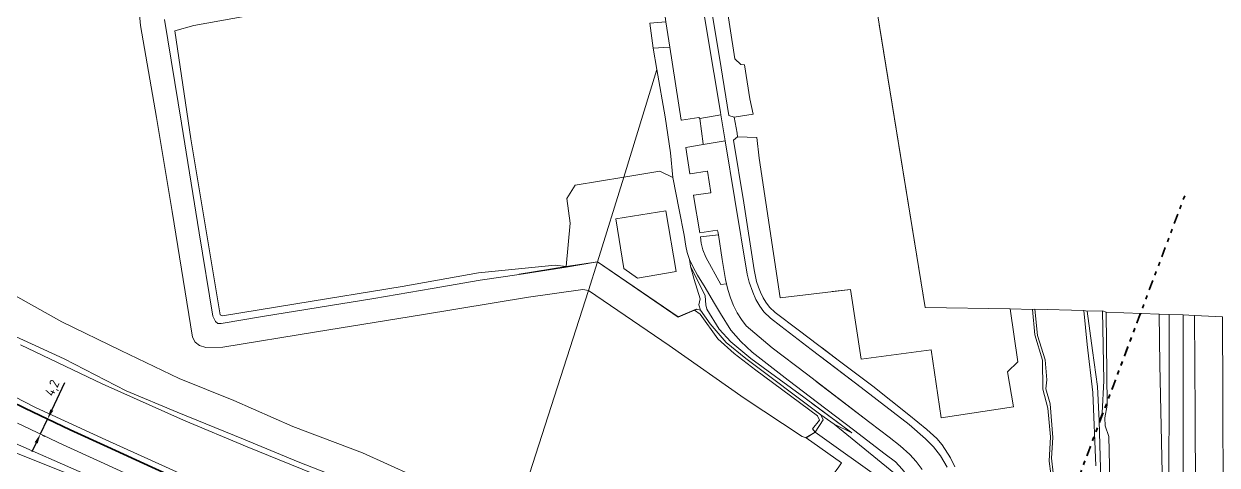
# Model space of a CAD drawing. Header units: metres. Extents: x 112942 to 118371, y 496117 to 499046.
# Drawn here: x 115172.7 to 115475.6, y 497696.4 to 497808.5 of the extents above; entities that cross this region are included whole.
import ezdxf

# ---------------------------------------------------------------- set-up
doc = ezdxf.new("R2010")
doc.units = ezdxf.units.M
doc.linetypes.add('AL-TEKENBLADGRENS', pattern=[11.5, 2.5, -1.5, 1, -1.5, 1, -1.5, 2.5])
for name, color, linetype, lineweight in [('B-WE-OG-TOPOKAART-G', 253, 'Continuous', 18), ('N-WE-KL-DATA_GLASVEZEL-G', 90, 'KL-GLASVEZEL-N', 35), ('N-WE-KL-DATA_GLASVEZEL-M', 7, 'Continuous', 18), ('X-XX-AL-TEKENBLADGRENS-G', 7, 'AL-TEKENBLADGRENS', 35)]:
    doc.layers.add(name, color=color, linetype=linetype, lineweight=lineweight)
doc.styles.add('ISO', font='isocp.shx')
doc.linetypes.add('KL-GLASVEZEL-N', pattern='A,4,-1,[101,NLCS.SHX,S=0.5,R=0,X=0,Y=0],-1,4,-1,["G",Standard,S=1,R=0,X=-0.25,Y=-0.5],-1.5', length=12.5)
doc.dimstyles.new('ISO', dxfattribs={"dimtxt": 2.5, "dimasz": 2.5, "dimexe": 1.25, "dimexo": 0.625, "dimtad": 1, "dimtxsty": 'ISO', "dimcen": 2.5, "dimadec": 0, "dimazin": 0, "dimtfac": 1, "dimtmove": 0, "dimatfit": 3, "dimfxl": 1, "dimarcsym": 0})

# ---------------------------------------------------------------- blocks, each defined once
blk = doc.blocks.new('*D67')
at = {"layer": 'Defpoints', "color": 0, "transparency": 16777216}
for p in [(115178.66, 497708.16, 6.93), (115178.66, 497708.16), (115176.86, 497704.37, 6.67)]:
    blk.add_point(p, dxfattribs=at)
at = {"layer": 'N-WE-KL-DATA_GLASVEZEL-M', "color": 0, "lineweight": -2, "transparency": 16777216}
for p, q in [((115179.74, 497710.42), (115183.08, 497717.44)), ((115176.86, 497704.37), (115178.66, 497708.16)), ((115179.23, 497707.89), (115179.79, 497707.62)), ((115175.78, 497702.11), (115174.71, 497699.85)), ((115177.42, 497704.1), (115177.99, 497703.83))]:
    blk.add_line(p, q, dxfattribs=at)
at = {"layer": 'N-WE-KL-DATA_GLASVEZEL-M', "color": 0, "transparency": 16777216}
for points in [[(115179.36, 497710.6), (115180.11, 497710.24), (115178.66, 497708.16)], [(115175.41, 497702.29), (115176.16, 497701.93), (115176.86, 497704.37)]]:
    blk.add_solid(points, dxfattribs=at)
at = {"layer": 'N-WE-KL-DATA_GLASVEZEL-M', "color": 0, "transparency": 16777216, "insert": (115180.08, 497715.94), "char_height": 2.5, "attachment_point": 5, "rotation": 64.5547, "style": 'ISO'}
blk.add_mtext('4,2', dxfattribs=at)

msp = doc.modelspace()

# ---------------------------------------------------------------- linework, layer by layer
at = {"layer": 'B-WE-OG-TOPOKAART-G', "elevation": -0.482}
for points in [[(115322.964, 497759.023), (115335.684, 497761.066), (115338.245, 497745.578), (115328.447, 497743.92), (115325.009, 497746.378), (115322.964, 497759.023)], [(115325.009, 497746.378), (115328.447, 497743.92), (115338.245, 497745.578), (115335.684, 497761.066), (115322.964, 497759.023), (115325.009, 497746.378)]]:
    msp.add_lwpolyline(points, close=True, dxfattribs=at)
at = {"layer": 'B-WE-OG-TOPOKAART-G', "elevation": -1.017}
msp.add_lwpolyline([(115434.031, 497694.518), (115433.572, 497698.217), (115433.939, 497703.484), (115433.188, 497711.996), (115432.136, 497715.823), (115432.377, 497718.105), (115431.99, 497723.198), (115429.987, 497729.344), (115429.311, 497736.013), (115441.746, 497735.688), (115442.633, 497727.051), (115444.019, 497714.885), (115444.786, 497696.253)], dxfattribs=at)
msp.add_lwpolyline([(115434.031, 497694.518), (115433.572, 497698.217), (115433.939, 497703.484), (115433.188, 497711.996), (115432.136, 497715.823), (115432.377, 497718.105), (115431.99, 497723.198), (115429.987, 497729.344), (115429.311, 497736.013), (115441.746, 497735.688), (115442.633, 497727.051), (115444.019, 497714.885), (115444.786, 497696.253)], dxfattribs=at)
at = {"layer": 'B-WE-OG-TOPOKAART-G'}
for points in [[(115386.249, 497830.398, -0.4), (115401.45, 497736.449, -0.447), (115423.098, 497736.106, -0.527)], [(115335.652, 497809.025, -0.298), (115335.452, 497810.311, -0.322), (115337.659, 497810.633, -0.335), (115339.579, 497810.913, -0.346), (115338.944, 497814.781, -0.351), (115342.746, 497827.058, -0.391), (115343.29, 497823.84, -0.394), (115346.155, 497806.215, -0.349), (115349.494, 497786.098, -0.265), (115349.606, 497785.419, -0.266), (115344.24, 497784.5, -0.322), (115344.034, 497784.689, -0.307), (115339.604, 497784.042, -0.34), (115339.534, 497784.06, -0.34), (115336.654, 497802.584, -0.298), (115336.157, 497805.781, -0.298), (115335.652, 497809.025, -0.298)], [(115407.118, 497695.903, -0.325), (115405.366, 497698.793, -0.325), (115403.641, 497701.091, -0.316), (115401.615, 497703.13, -0.316), (115397.389, 497706.764, -0.337), (115385.256, 497716.127, -0.298), (115372.506, 497725.853, -0.214), (115364.822, 497731.718, -0.244), (115362.214, 497733.769, -0.247), (115360.521, 497735.353, -0.238), (115359.482, 497736.783, -0.238), (115358.49, 497738.47, -0.238), (115357.721, 497740.403, -0.268), (115356.806, 497742.905, -0.268), (115356.295, 497744.967, -0.292), (115353.16, 497763.901, -0.31), (115350.706, 497778.758, -0.28), (115349.606, 497785.419, -0.266), (115349.494, 497786.098, -0.265), (115346.155, 497806.215, -0.349), (115343.29, 497823.84, -0.394)], [(115201.346, 497818.141, -0.831), (115202.247, 497808.127, -0.831), (115206.31, 497784.731, -0.831), (115210.325, 497760.843, -0.831), (115215.479, 497728.95, -0.831), (115216.142, 497727.665, -0.805), (115217.28, 497726.79, -0.805), (115218.833, 497726.334, -0.805), (115223.152, 497726.39, -0.805), (115246.953, 497730.299, -0.802), (115273.651, 497734.655, -0.802), (115300.75, 497739.059, -0.825), (115314.543, 497741.012, -0.831), (115316.041, 497740.833, -0.931), (115297.944, 497684.543, -0.662), (115281.798, 497690.033, -0.693), (115271.292, 497693.825, -0.668), (115258.662, 497699.544, -0.693), (115240.982, 497706.268, -0.693), (115225.946, 497712.841, -0.659), (115212.095, 497718.453, -0.65), (115197.294, 497725.569, -0.642), (115182.284, 497732.865, -0.656), (115167.619, 497741.016, -0.682)], [(115298.441, 497744.828, -1.008), (115310.362, 497746.753, -1.008), (115318.281, 497748.031, -0.988), (115316.041, 497740.833, -0.931), (115314.543, 497741.012, -0.831), (115300.75, 497739.059, -0.825), (115273.651, 497734.655, -0.802), (115246.953, 497730.299, -0.802), (115223.152, 497726.39, -0.805), (115218.833, 497726.334, -0.805), (115217.28, 497726.79, -0.805), (115216.142, 497727.665, -0.805), (115215.479, 497728.95, -0.831), (115210.325, 497760.843, -0.831), (115206.31, 497784.731, -0.831), (115202.247, 497808.127, -0.831), (115201.346, 497818.141, -0.831)], [(115350.765, 497815.047, -0.153), (115353.162, 497799.59, -0.097), (115354.672, 497798.191, -0.123), (115355.658, 497798.077, -0.217), (115356.981, 497789.448, -0.363), (115357.862, 497785.539, -0.237), (115353.015, 497784.789, -0.203), (115351.671, 497785.246, -0.153), (115349.253, 497799.922, -0.153), (115346.493, 497816.721, -0.14)], [(115346.493, 497816.721, -0.14), (115349.253, 497799.922, -0.153), (115351.671, 497785.246, -0.153), (115353.015, 497784.789, -0.203), (115353.759, 497780.737, -0.253), (115353.812, 497779.851, -0.253), (115352.859, 497779.002, -0.253), (115355.463, 497763.089, -0.322), (115358.046, 497746.014, -0.325), (115358.698, 497743.08, -0.274), (115359.19, 497741.648, -0.289), (115359.663, 497740.378, -0.286), (115360.33, 497738.931, -0.244), (115361.077, 497737.816, -0.226), (115361.993, 497736.572, -0.22), (115363.383, 497735.199, -0.22), (115369.249, 497730.811, -0.22), (115379.437, 497723.108, -0.253), (115388.203, 497716.493, -0.307), (115397.369, 497709.185, -0.277), (115401.93, 497705.495, -0.271), (115404.449, 497703.172, -0.271), (115405.777, 497701.576, -0.244), (115407.916, 497698.289, -0.244), (115409.057, 497696.033, -0.259)], [(115423.098, 497736.106, -0.527), (115424.987, 497722.662, -0.667), (115422.423, 497720.118, -0.667), (115423.879, 497711.229, -0.63), (115405.595, 497708.441, -0.72), (115402.997, 497725.726, -0.403), (115385.25, 497723.376, -0.457), (115382.516, 497741.08, -0.43), (115364.668, 497738.93, -0.447), (115359.356, 497774.381, -0.267), (115358.727, 497779.679, -0.373), (115353.812, 497779.851, -0.253), (115353.759, 497780.737, -0.253), (115353.015, 497784.789, -0.203), (115357.862, 497785.539, -0.237), (115356.981, 497789.448, -0.363), (115355.658, 497798.077, -0.217), (115354.672, 497798.191, -0.123), (115353.162, 497799.59, -0.097), (115350.765, 497815.047, -0.153)], [(115310.346, 497746.852, -0.851), (115307.509, 497747.246, -0.562), (115288.052, 497745.278, -0.453), (115268.674, 497741.845, -0.378), (115241.712, 497737.431, -0.378), (115223.047, 497734.369, -0.378), (115222.521, 497734.642, -0.378), (115219.334, 497753.399, -0.335), (115215.083, 497779.314, -0.309), (115211.013, 497806.755, -0.367), (115215.817, 497808.087, -0.556), (115247.896, 497813.881, -0.61)], [(115247.896, 497813.881, -0.61), (115215.817, 497808.087, -0.556), (115211.013, 497806.755, -0.367), (115215.083, 497779.314, -0.309), (115219.334, 497753.399, -0.335), (115222.521, 497734.642, -0.378), (115223.047, 497734.369, -0.378), (115241.712, 497737.431, -0.378), (115268.674, 497741.845, -0.378), (115288.052, 497745.278, -0.453), (115307.509, 497747.246, -0.562), (115310.346, 497746.852, -0.851), (115298.425, 497744.927, -0.851), (115298.441, 497744.828, -1.008)], [(115298.441, 497744.828, -1.008), (115288.506, 497743.379, -1.008), (115276.286, 497741.337, -1.008), (115261.48, 497738.775, -1.008), (115233.262, 497734.23, -1.008), (115222.757, 497732.431, -1.008), (115221.916, 497732.452, -1.008), (115221.313, 497732.915, -1.008), (115220.613, 497734.238, -1.008), (115217.146, 497755.431, -1.008), (115212.684, 497783.281, -1.008), (115208.401, 497809.596, -1.008)], [(115208.401, 497809.596, -1.008), (115212.684, 497783.281, -1.008), (115217.146, 497755.431, -1.008), (115220.613, 497734.238, -1.008), (115221.313, 497732.915, -1.008), (115221.916, 497732.452, -1.008), (115222.757, 497732.431, -1.008), (115233.262, 497734.23, -1.008), (115261.48, 497738.775, -1.008), (115276.286, 497741.337, -1.008), (115288.506, 497743.379, -1.008), (115298.441, 497744.828, -1.008)], [(115331.614, 497808.645, -0.319), (115332.459, 497802.339, -0.298), (115333.397, 497796.871, -0.309), (115324.946, 497769.587, -0.469), (115312.652, 497767.559, -0.48), (115310.501, 497764.185, -0.589), (115311.374, 497757.867, -0.773), (115310.346, 497746.852, -0.851)], [(115331.614, 497808.645, -0.319), (115335.652, 497809.025, -0.298), (115336.157, 497805.781, -0.298), (115336.654, 497802.584, -0.298), (115335.139, 497802.496, -0.298), (115332.459, 497802.339, -0.298), (115331.614, 497808.645, -0.319)], [(115389.815, 497808.358, -0.411), (115401.45, 497736.449, -0.447), (115423.098, 497736.106, -0.527)], [(115332.459, 497802.339, -0.298), (115335.139, 497802.496, -0.298), (115336.654, 497802.584, -0.298), (115339.534, 497784.06, -0.34), (115339.604, 497784.042, -0.34), (115344.034, 497784.689, -0.307), (115344.24, 497784.5, -0.322), (115345.166, 497778.035, -0.31), (115345.128, 497777.883, -0.304), (115340.762, 497777.101, -0.304), (115341.717, 497770.453, -0.268), (115341.811, 497770.434, -0.268), (115346.143, 497771.134, -0.358), (115346.268, 497771.061, -0.358), (115347.096, 497765.662, -0.307), (115347.021, 497765.575, -0.304), (115342.732, 497764.978, -0.31), (115342.711, 497764.881, -0.31), (115344.28, 497755.47, -0.28), (115348.651, 497756.088, -0.331), (115348.868, 497755.791, -0.334), (115349.005, 497754.915, -0.36), (115344.439, 497754.443, -0.324), (115344.634, 497752.834, -0.324), (115345.073, 497751.088, -0.324), (115345.771, 497749.265, -0.333), (115349.641, 497742.335, -0.3), (115351.055, 497742.522, -0.291), (115351.424, 497741.05, -0.295), (115352.047, 497738.946, -0.247), (115352.855, 497737.007, -0.256), (115353.772, 497735.162, -0.253), (115354.859, 497733.464, -0.259), (115356.081, 497731.834, -0.241), (115362.62, 497726.27, -0.241), (115371.334, 497719.615, -0.286), (115387.409, 497707.311, -0.358), (115392.355, 497703.584, -0.4), (115395.169, 497701.363, -0.4), (115397.589, 497699.151, -0.4), (115399.24, 497697.403, -0.388), (115400.769, 497695.374, -0.337)], [(115395.679, 497695.427, -0.253), (115393.929, 497697.252, -0.253), (115391.341, 497699.274, -0.253), (115383.29, 497705.443, -0.253), (115374.194, 497712.366, -0.253), (115366.697, 497718.001, -0.235), (115357.598, 497725.15, -0.13), (115354.652, 497727.82, -0.103), (115352.113, 497730.697, -0.121), (115349.489, 497734.991, -0.169), (115347.782, 497737.948, -0.196), (115345.609, 497741.533, -0.262), (115343.675, 497744.728, -0.265), (115342.583, 497746.755, -0.265), (115341.684, 497748.625, -0.262), (115341.097, 497750.459, -0.25), (115340.721, 497752.092, -0.25), (115340.271, 497754.855, -0.262), (115339.027, 497761.315, -0.361), (115337.418, 497769.48, -0.477), (115336.875, 497775.721, -0.334), (115335.449, 497784.907, -0.334), (115333.397, 497796.871, -0.309), (115332.459, 497802.339, -0.298)], [(115324.946, 497769.587, -0.469), (115333.397, 497796.871, -0.309), (115335.449, 497784.907, -0.334), (115336.875, 497775.721, -0.334), (115337.418, 497769.48, -0.477), (115334.146, 497771.104, -0.46), (115324.946, 497769.587, -0.469)], [(115349.606, 497785.419, -0.266), (115350.706, 497778.758, -0.28), (115345.128, 497777.883, -0.304), (115345.166, 497778.035, -0.31), (115344.24, 497784.5, -0.322), (115349.606, 497785.419, -0.266)], [(115400.769, 497695.374, -0.337), (115399.24, 497697.403, -0.388), (115397.589, 497699.151, -0.4), (115395.169, 497701.363, -0.4), (115392.355, 497703.584, -0.4), (115387.409, 497707.311, -0.358), (115371.334, 497719.615, -0.286), (115362.62, 497726.27, -0.241), (115356.081, 497731.834, -0.241), (115354.859, 497733.464, -0.259), (115353.772, 497735.162, -0.253), (115352.855, 497737.007, -0.256), (115352.047, 497738.946, -0.247), (115351.424, 497741.05, -0.295), (115351.055, 497742.522, -0.291), (115350.785, 497743.597, -0.304), (115349.98, 497748.674, -0.322), (115349.005, 497754.915, -0.36), (115348.868, 497755.791, -0.334), (115348.651, 497756.088, -0.331), (115344.28, 497755.47, -0.28), (115342.711, 497764.881, -0.31), (115342.732, 497764.978, -0.31), (115347.021, 497765.575, -0.304), (115347.096, 497765.662, -0.307), (115346.268, 497771.061, -0.358), (115346.143, 497771.134, -0.358), (115341.811, 497770.434, -0.268), (115341.717, 497770.453, -0.268), (115340.762, 497777.101, -0.304), (115345.128, 497777.883, -0.304)], [(115345.128, 497777.883, -0.304), (115350.706, 497778.758, -0.28), (115353.16, 497763.901, -0.31), (115356.295, 497744.967, -0.292), (115356.806, 497742.905, -0.268), (115357.721, 497740.403, -0.268), (115358.49, 497738.47, -0.238), (115359.482, 497736.783, -0.238), (115360.521, 497735.353, -0.238), (115362.214, 497733.769, -0.247), (115364.822, 497731.718, -0.244), (115372.506, 497725.853, -0.214), (115385.256, 497716.127, -0.298), (115397.389, 497706.764, -0.337), (115401.615, 497703.13, -0.316), (115403.641, 497701.091, -0.316), (115405.366, 497698.793, -0.325), (115407.118, 497695.903, -0.325)], [(115409.057, 497696.033, -0.259), (115407.916, 497698.289, -0.244), (115405.777, 497701.576, -0.244), (115404.449, 497703.172, -0.271), (115401.93, 497705.495, -0.271), (115397.369, 497709.185, -0.277), (115388.203, 497716.493, -0.307), (115379.437, 497723.108, -0.253), (115369.249, 497730.811, -0.22), (115363.383, 497735.199, -0.22), (115361.993, 497736.572, -0.22), (115361.077, 497737.816, -0.226), (115360.33, 497738.931, -0.244), (115359.663, 497740.378, -0.286), (115359.19, 497741.648, -0.289), (115358.698, 497743.08, -0.274), (115358.046, 497746.014, -0.325), (115355.463, 497763.089, -0.322), (115352.859, 497779.002, -0.253), (115353.812, 497779.851, -0.253), (115358.727, 497779.679, -0.373), (115359.356, 497774.381, -0.267), (115364.668, 497738.93, -0.447), (115382.516, 497741.08, -0.43), (115385.25, 497723.376, -0.457), (115402.997, 497725.726, -0.403), (115405.595, 497708.441, -0.72), (115423.879, 497711.229, -0.63), (115422.423, 497720.118, -0.667), (115424.987, 497722.662, -0.667), (115423.098, 497736.106, -0.527)], [(115310.346, 497746.852, -0.851), (115311.374, 497757.867, -0.773), (115310.501, 497764.185, -0.589), (115312.652, 497767.559, -0.48), (115324.946, 497769.587, -0.469), (115318.326, 497748.112, -0.774), (115310.346, 497746.852, -0.851)], [(115339.027, 497761.315, -0.361), (115340.271, 497754.855, -0.262), (115340.721, 497752.092, -0.25), (115341.097, 497750.459, -0.25), (115341.684, 497748.625, -0.262), (115341.9, 497746.954, -0.33), (115342.858, 497743.558, -0.565), (115344.338, 497738.71, -0.774), (115344.015, 497737.123, -0.742), (115344.476, 497735.797, -0.739), (115343.356, 497736.065, -0.745), (115338.794, 497734.125, -0.711), (115318.326, 497748.112, -0.774), (115324.946, 497769.587, -0.469), (115334.146, 497771.104, -0.46), (115337.418, 497769.48, -0.477), (115339.027, 497761.315, -0.361)], [(115351.055, 497742.522, -0.291), (115349.641, 497742.335, -0.3), (115345.771, 497749.265, -0.333), (115345.073, 497751.088, -0.324), (115344.634, 497752.834, -0.324), (115344.439, 497754.443, -0.324), (115349.005, 497754.915, -0.36), (115349.98, 497748.674, -0.322), (115350.785, 497743.597, -0.304), (115351.055, 497742.522, -0.291)], [(115298.441, 497744.828, -1.008), (115298.425, 497744.927, -0.851), (115310.346, 497746.852, -0.851), (115318.326, 497748.112, -0.774), (115318.281, 497748.031, -0.988), (115310.362, 497746.753, -1.008), (115298.441, 497744.828, -1.008)], [(115318.281, 497748.031, -0.988), (115338.783, 497734.012, -0.988), (115342.945, 497735.782, -0.988), (115344.359, 497734.814, -0.988), (115348.864, 497728.49, -0.988), (115352.959, 497724.789, -0.988), (115358.531, 497720.57, -0.988), (115374.192, 497708.934, -0.988), (115374.647, 497707.843, -0.988), (115372.875, 497705.626, -0.988), (115373.578, 497704.861, -0.713), (115371.288, 497703.418, -0.803), (115370.247, 497703.683, -0.9), (115355.536, 497713.437, -0.931), (115336.534, 497726.852, -0.934), (115316.041, 497740.833, -0.931), (115318.281, 497748.031, -0.988)], [(115318.326, 497748.112, -0.774), (115338.794, 497734.125, -0.711), (115343.356, 497736.065, -0.745), (115343.395, 497735.973, -0.851), (115342.945, 497735.782, -0.988), (115338.783, 497734.012, -0.988), (115318.281, 497748.031, -0.988), (115318.326, 497748.112, -0.774)], [(115394.914, 497693.375, -0.198), (115378.424, 497706.811, -0.63), (115382.898, 497704.645, -0.333), (115370.647, 497713.694, -0.235), (115357.2, 497723.55, -0.164), (115352.123, 497727.78, -0.141), (115349.18, 497730.98, -0.201), (115346.021, 497736.044, -0.149), (115345.843, 497737.137, -0.215), (115345.654, 497739.413, -0.212), (115341.9, 497746.954, -0.33), (115341.684, 497748.625, -0.262), (115342.583, 497746.755, -0.265), (115343.675, 497744.728, -0.265), (115345.609, 497741.533, -0.262)], [(115378.424, 497706.811, -0.63), (115375.041, 497709.214, -0.682), (115355.941, 497723.512, -0.682), (115350.947, 497727.624, -0.682), (115346.873, 497732.357, -0.682), (115344.476, 497735.797, -0.739), (115344.015, 497737.123, -0.742), (115344.338, 497738.71, -0.774), (115342.858, 497743.558, -0.565), (115341.9, 497746.954, -0.33), (115345.654, 497739.413, -0.212), (115345.843, 497737.137, -0.215), (115346.021, 497736.044, -0.149), (115349.18, 497730.98, -0.201), (115352.123, 497727.78, -0.141), (115357.2, 497723.55, -0.164), (115370.647, 497713.694, -0.235), (115382.898, 497704.645, -0.333), (115378.424, 497706.811, -0.63)], [(115345.609, 497741.533, -0.262), (115347.782, 497737.948, -0.196), (115349.489, 497734.991, -0.169), (115352.113, 497730.697, -0.121), (115354.652, 497727.82, -0.103), (115357.598, 497725.15, -0.13), (115366.697, 497718.001, -0.235), (115374.194, 497712.366, -0.253), (115383.29, 497705.443, -0.253), (115391.341, 497699.274, -0.253), (115393.929, 497697.252, -0.253), (115395.679, 497695.427, -0.253)], [(115167.619, 497741.016, -0.682), (115182.284, 497732.865, -0.656), (115197.294, 497725.569, -0.642), (115212.095, 497718.453, -0.65), (115225.946, 497712.841, -0.659), (115240.982, 497706.268, -0.693), (115258.662, 497699.544, -0.693), (115271.292, 497693.825, -0.668), (115281.798, 497690.033, -0.693), (115297.944, 497684.543, -0.662), (115295.858, 497675.208, -0.739), (115280.84, 497681.725, -0.739), (115264.443, 497688.614, -0.739), (115256.626, 497691.662, -0.739), (115242.316, 497697.327, -0.739), (115228.446, 497703.011, -0.739), (115211.588, 497709.874, -0.739), (115198.618, 497715.337, -0.739), (115182.924, 497723.459, -0.739), (115169.471, 497729.597, -0.739)], [(115316.041, 497740.833, -0.931), (115336.534, 497726.852, -0.934), (115355.536, 497713.437, -0.931), (115370.247, 497703.683, -0.9), (115371.288, 497703.418, -0.803), (115380.269, 497697.035, -0.633), (115379.56, 497696.036, -0.55), (115377.957, 497693.81, -0.885), (115376.79, 497690.151, -0.877), (115375.551, 497683.377, -0.842), (115375.612, 497671.747, -0.822), (115376.555, 497657.255, -0.762), (115376.231, 497655.897, -0.616), (115354.792, 497663.714, -0.616), (115316.749, 497677.101, -0.616), (115306.161, 497681.065, -0.662), (115297.944, 497684.543, -0.662), (115316.041, 497740.833, -0.931)], [(115423.098, 497736.106, -0.527), (115424.987, 497722.662, -0.667), (115422.423, 497720.118, -0.667), (115423.879, 497711.229, -0.63), (115405.595, 497708.441, -0.72), (115402.997, 497725.726, -0.403), (115385.25, 497723.376, -0.457), (115382.516, 497741.08, -0.43), (115377.853, 497740.518, -0.434)], [(115377.853, 497740.518, -0.434), (115382.516, 497741.08, -0.43), (115385.25, 497723.376, -0.457), (115402.997, 497725.726, -0.403), (115405.595, 497708.441, -0.72), (115423.879, 497711.229, -0.63), (115422.423, 497720.118, -0.667), (115424.987, 497722.662, -0.667), (115423.098, 497736.106, -0.527)], [(115373.578, 497704.861, -0.713), (115372.875, 497705.626, -0.988), (115374.647, 497707.843, -0.988), (115374.192, 497708.934, -0.988), (115358.531, 497720.57, -0.988), (115352.959, 497724.789, -0.988), (115348.864, 497728.49, -0.988), (115344.359, 497734.814, -0.988), (115342.945, 497735.782, -0.988), (115343.395, 497735.973, -0.851), (115343.356, 497736.065, -0.745), (115344.476, 497735.797, -0.739), (115346.873, 497732.357, -0.682), (115350.947, 497727.624, -0.682), (115355.941, 497723.512, -0.682), (115375.041, 497709.214, -0.682), (115375.595, 497707.958, -0.682), (115373.578, 497704.861, -0.713)], [(115423.098, 497736.106, -0.527), (115428.765, 497736.008, -0.894), (115429.316, 497729.498, -0.742), (115431.299, 497723.101, -0.754), (115431.388, 497715.745, -0.63), (115432.669, 497710.945, -0.625), (115433.305, 497703.615, -0.688), (115432.932, 497697.472, -0.765), (115433.385, 497694.215, -0.768)], [(115423.098, 497736.106, -0.527), (115428.765, 497736.008, -0.894), (115429.316, 497729.498, -0.742), (115431.299, 497723.101, -0.754), (115431.388, 497715.745, -0.63), (115432.669, 497710.945, -0.625), (115433.305, 497703.615, -0.688), (115432.932, 497697.472, -0.765), (115433.385, 497694.215, -0.768)], [(115428.765, 497736.008, -0.894), (115429.311, 497736.013, -1.017), (115429.987, 497729.344, -1.017), (115431.99, 497723.198, -1.017), (115432.377, 497718.105, -1.017), (115432.136, 497715.823, -1.017), (115433.188, 497711.996, -1.017), (115433.939, 497703.484, -1.017), (115433.572, 497698.217, -1.017), (115434.031, 497694.518, -1.017)], [(115428.765, 497736.008, -0.894), (115429.311, 497736.013, -1.017), (115429.987, 497729.344, -1.017), (115431.99, 497723.198, -1.017), (115432.377, 497718.105, -1.017), (115432.136, 497715.823, -1.017), (115433.188, 497711.996, -1.017), (115433.939, 497703.484, -1.017), (115433.572, 497698.217, -1.017), (115434.031, 497694.518, -1.017)], [(115433.385, 497694.215, -0.768), (115432.932, 497697.472, -0.765), (115433.305, 497703.615, -0.688), (115432.669, 497710.945, -0.625), (115431.388, 497715.745, -0.63), (115431.299, 497723.101, -0.754), (115429.316, 497729.498, -0.742), (115428.765, 497736.008, -0.894)], [(115433.385, 497694.215, -0.768), (115432.932, 497697.472, -0.765), (115433.305, 497703.615, -0.688), (115432.669, 497710.945, -0.625), (115431.388, 497715.745, -0.63), (115431.299, 497723.101, -0.754), (115429.316, 497729.498, -0.742), (115428.765, 497736.008, -0.894)], [(115444.786, 497696.253, -1.017), (115444.019, 497714.885, -1.017), (115442.633, 497727.051, -1.017), (115441.746, 497735.688, -1.017), (115442.635, 497735.578, -0.791), (115443.943, 497725.535, -0.811), (115445.262, 497716.38, -0.845), (115445.654, 497707.681, -0.845), (115446.17, 497689.58, -0.748)], [(115444.786, 497696.253, -1.017), (115444.019, 497714.885, -1.017), (115442.633, 497727.051, -1.017), (115441.746, 497735.688, -1.017), (115442.635, 497735.578, -0.791), (115443.943, 497725.535, -0.811), (115445.262, 497716.38, -0.845), (115445.654, 497707.681, -0.845), (115446.17, 497689.58, -0.748)], [(115442.635, 497735.578, -0.791), (115446.542, 497735.668, -0.854), (115446.88, 497717.877, -0.854), (115446.434, 497709.691, -0.854), (115445.654, 497707.681, -0.845), (115445.262, 497716.38, -0.845), (115443.943, 497725.535, -0.811), (115442.635, 497735.578, -0.791)], [(115442.635, 497735.578, -0.791), (115446.542, 497735.668, -0.854), (115446.88, 497717.877, -0.854), (115446.434, 497709.691, -0.854), (115445.654, 497707.681, -0.845), (115445.262, 497716.38, -0.845), (115443.943, 497725.535, -0.811), (115442.635, 497735.578, -0.791)], [(115446.17, 497689.58, -0.748), (115445.654, 497707.681, -0.845), (115446.434, 497709.691, -0.854), (115446.88, 497717.877, -0.854), (115446.542, 497735.668, -0.854), (115447.414, 497735.289, 0.005), (115447.739, 497711.712, -0.049), (115447.128, 497708.471, -0.032), (115447.225, 497706.462, -0.032), (115448.14, 497703.702, -0.041), (115448.49, 497688.963, -0.104)], [(115446.17, 497689.58, -0.748), (115445.654, 497707.681, -0.845), (115446.434, 497709.691, -0.854), (115446.88, 497717.877, -0.854), (115446.542, 497735.668, -0.854), (115447.414, 497735.289, 0.005), (115447.739, 497711.712, -0.049), (115447.128, 497708.471, -0.032), (115447.225, 497706.462, -0.032), (115448.14, 497703.702, -0.041), (115448.49, 497688.963, -0.104)], [(115448.49, 497688.963, -0.104), (115448.14, 497703.702, -0.041), (115447.225, 497706.462, -0.032), (115447.128, 497708.471, -0.032), (115447.739, 497711.712, -0.049), (115447.414, 497735.289, 0.005), (115460.861, 497734.783, -0.097), (115461.049, 497721.993, -0.213), (115462.287, 497666.945, -0.243)], [(115448.49, 497688.963, -0.104), (115448.14, 497703.702, -0.041), (115447.225, 497706.462, -0.032), (115447.128, 497708.471, -0.032), (115447.739, 497711.712, -0.049), (115447.414, 497735.289, 0.005), (115460.861, 497734.783, -0.097), (115461.049, 497721.993, -0.213), (115462.287, 497666.945, -0.243)], [(115463.453, 497734.67, -0.112), (115463.47, 497715.668, -0.144), (115463.365, 497692.127, -0.141), (115463.52, 497667.263, -0.147), (115463.884, 497637.454, -0.112), (115464.366, 497610.492, -0.109), (115464.887, 497592.054, 0.08), (115465.157, 497588.662, 0.208), (115464.076, 497588.658, 0.061), (115463.685, 497602.929, -0.147), (115462.287, 497666.945, -0.243), (115461.049, 497721.993, -0.213), (115460.861, 497734.783, -0.097), (115463.453, 497734.67, -0.112)], [(115463.453, 497734.67, -0.112), (115463.47, 497715.668, -0.144), (115463.365, 497692.127, -0.141), (115463.52, 497667.263, -0.147), (115463.884, 497637.454, -0.112), (115464.366, 497610.492, -0.109), (115464.887, 497592.054, 0.08), (115465.157, 497588.662, 0.208), (115464.076, 497588.658, 0.061), (115463.685, 497602.929, -0.147), (115462.287, 497666.945, -0.243), (115461.049, 497721.993, -0.213), (115460.861, 497734.783, -0.097), (115463.453, 497734.67, -0.112)], [(115463.365, 497692.127, -0.141), (115463.47, 497715.668, -0.144), (115463.453, 497734.67, -0.112), (115466.963, 497734.648, -0.063), (115466.977, 497706.484, -0.055), (115467.108, 497677.117, -0.078)], [(115465.963, 497546.314, -0.12), (115465.663, 497563.203, -0.106), (115465.628, 497569.454, 0.205), (115465.45, 497576.578, 0.182), (115465.32, 497581.529, 0.188), (115465.157, 497588.662, 0.208), (115464.887, 497592.054, 0.08), (115464.366, 497610.492, -0.109), (115463.884, 497637.454, -0.112), (115463.52, 497667.263, -0.147), (115463.365, 497692.127, -0.141), (115463.47, 497715.668, -0.144), (115463.453, 497734.67, -0.112), (115466.963, 497734.648, -0.063), (115466.977, 497706.484, -0.055), (115467.108, 497677.117, -0.078), (115467.25, 497649.74, -0.061), (115467.628, 497625.883, -0.124), (115468.419, 497597.276, 0.108), (115469.215, 497562.177, 0.04), (115469.361, 497553.601, 0.03)], [(115467.108, 497677.117, -0.078), (115466.977, 497706.484, -0.055), (115466.963, 497734.648, -0.063), (115469.887, 497734.478, 0.28), (115470.005, 497709.425, 0.32), (115470.174, 497669.904, 0.243)], [(115469.361, 497553.601, 0.03), (115469.215, 497562.177, 0.04), (115468.419, 497597.276, 0.108), (115467.628, 497625.883, -0.124), (115467.25, 497649.74, -0.061), (115467.108, 497677.117, -0.078), (115466.977, 497706.484, -0.055), (115466.963, 497734.648, -0.063), (115469.887, 497734.478, 0.28), (115470.005, 497709.425, 0.32), (115470.174, 497669.904, 0.243), (115470.81, 497626.73, 0.266), (115471.358, 497602.911, 0.226), (115472.009, 497586.811, 0.196)], [(115472.388, 497561.261, 0.155), (115472.47, 497568.502, 0.171), (115472.009, 497586.811, 0.196), (115471.358, 497602.911, 0.226), (115470.81, 497626.73, 0.266), (115470.174, 497669.904, 0.243), (115470.005, 497709.425, 0.32), (115469.887, 497734.478, 0.28), (115476.952, 497734.075, 0.535)], [(115472.388, 497561.261, 0.155), (115472.47, 497568.502, 0.171), (115472.009, 497586.811, 0.196), (115471.358, 497602.911, 0.226), (115470.81, 497626.73, 0.266), (115470.174, 497669.904, 0.243), (115470.005, 497709.425, 0.32), (115469.887, 497734.478, 0.28), (115476.952, 497734.075, 0.535), (115477.048, 497714.528, 0.472), (115477.192, 497686.764, 0.458), (115477.408, 497677.577, 0.412), (115477.979, 497671.389, 0.446), (115479.136, 497661.056, 0.486), (115480.285, 497650.953, 0.478), (115480.476, 497646.021, 0.492), (115480.694, 497634.562, 0.412), (115481.024, 497619.141, 0.435), (115481.276, 497617.355, 0.435), (115484.485, 497601.019, 0.423), (115484.857, 497586.832, 0.411)], [(115169.471, 497729.597, -0.739), (115182.924, 497723.459, -0.739), (115198.618, 497715.337, -0.739), (115211.588, 497709.874, -0.739), (115228.446, 497703.011, -0.739), (115242.316, 497697.327, -0.739), (115256.626, 497691.662, -0.739), (115264.443, 497688.614, -0.739), (115280.84, 497681.725, -0.739), (115295.858, 497675.208, -0.739), (115294.288, 497674.496, -0.072), (115270.197, 497684.403, -0.08), (115248.748, 497693.243, -0.08), (115229.374, 497701.138, -0.095), (115213.198, 497707.906, -0.106), (115192.538, 497717.089, -0.135), (115171.8, 497727.026, -0.146)], [(115171.8, 497727.026, -0.146), (115192.538, 497717.089, -0.135), (115213.198, 497707.906, -0.106), (115229.374, 497701.138, -0.095), (115248.748, 497693.243, -0.08), (115270.197, 497684.403, -0.08), (115294.288, 497674.496, -0.072), (115291.738, 497662.366, 6.387), (115290.449, 497662.85, 6.382), (115268.748, 497671.713, 6.37), (115243.978, 497681.027, 6.382), (115217.603, 497691.942, 6.178), (115193.465, 497702.893, 5.98), (115175.599, 497711.119, 5.917), (115161.906, 497718.139, 5.893)], [(115374.94, 497723.996, -0.23), (115385.256, 497716.127, -0.298), (115397.389, 497706.764, -0.337), (115401.615, 497703.13, -0.316), (115403.641, 497701.091, -0.316), (115405.366, 497698.793, -0.325), (115407.118, 497695.903, -0.325)], [(115407.118, 497695.903, -0.325), (115405.366, 497698.793, -0.325), (115403.641, 497701.091, -0.316), (115401.615, 497703.13, -0.316), (115397.389, 497706.764, -0.337), (115385.256, 497716.127, -0.298), (115374.94, 497723.996, -0.23)], [(115409.057, 497696.033, -0.259), (115407.916, 497698.289, -0.244), (115405.777, 497701.576, -0.244), (115404.449, 497703.172, -0.271), (115401.93, 497705.495, -0.271), (115397.369, 497709.185, -0.277), (115388.203, 497716.493, -0.307), (115379.437, 497723.108, -0.253), (115375.331, 497726.213, -0.24)], [(115375.331, 497726.213, -0.24), (115379.437, 497723.108, -0.253), (115388.203, 497716.493, -0.307), (115397.369, 497709.185, -0.277), (115401.93, 497705.495, -0.271), (115404.449, 497703.172, -0.271), (115405.777, 497701.576, -0.244), (115407.916, 497698.289, -0.244), (115409.057, 497696.033, -0.259)], [(115161.906, 497718.139, 5.893), (115175.599, 497711.119, 5.917), (115193.465, 497702.893, 5.98), (115217.603, 497691.942, 6.178), (115243.978, 497681.027, 6.382), (115268.748, 497671.713, 6.37), (115290.449, 497662.85, 6.382), (115291.738, 497662.366, 6.387)], [(115400.769, 497695.374, -0.337), (115399.24, 497697.403, -0.388), (115397.589, 497699.151, -0.4), (115395.169, 497701.363, -0.4), (115392.355, 497703.584, -0.4), (115387.409, 497707.311, -0.358), (115373.83, 497717.704, -0.297)], [(115373.83, 497717.704, -0.297), (115387.409, 497707.311, -0.358), (115392.355, 497703.584, -0.4), (115395.169, 497701.363, -0.4), (115397.589, 497699.151, -0.4), (115399.24, 497697.403, -0.388), (115400.769, 497695.374, -0.337)], [(115142.582, 497710.715, 6.866), (115144.077, 497714.471, 6.708), (115148.738, 497711.984, 6.711), (115153.36, 497709.717, 6.76), (115168.415, 497702.912, 6.797), (115188.772, 497693.939, 6.846), (115214.608, 497682.504, 6.863), (115214.564, 497682.361, 6.863), (115184.336, 497694.103, 6.903), (115158.278, 497704.502, 6.891), (115142.582, 497710.715, 6.866)], [(115373.042, 497713.232, -0.25), (115374.194, 497712.366, -0.253), (115383.29, 497705.443, -0.253), (115391.341, 497699.274, -0.253), (115393.929, 497697.252, -0.253), (115395.679, 497695.427, -0.253), (115397.76, 497692.813, -0.217), (115398.456, 497691.48, -0.217), (115399.014, 497689.959, -0.178), (115399.446, 497688.112, -0.133), (115399.683, 497686.286, -0.133), (115400.146, 497674.896, -0.113), (115397.198, 497676.077, -0.035), (115396.681, 497688.951, -0.241), (115394.914, 497693.375, -0.198), (115378.424, 497706.811, -0.63), (115382.898, 497704.645, -0.333), (115372.838, 497712.076, -0.253)], [(115372.838, 497712.076, -0.253), (115382.898, 497704.645, -0.333), (115378.424, 497706.811, -0.63)], [(115395.679, 497695.427, -0.253), (115393.929, 497697.252, -0.253), (115391.341, 497699.274, -0.253), (115383.29, 497705.443, -0.253), (115374.194, 497712.366, -0.253), (115373.042, 497713.232, -0.25)], [(115372.505, 497710.188, -0.988), (115374.192, 497708.934, -0.988), (115374.647, 497707.843, -0.988), (115372.875, 497705.626, -0.988), (115373.578, 497704.861, -0.713), (115371.314, 497703.434, -0.802)], [(115373.578, 497704.861, -0.713), (115372.875, 497705.626, -0.988), (115374.647, 497707.843, -0.988), (115374.192, 497708.934, -0.988), (115372.505, 497710.188, -0.988)], [(115372.649, 497711.005, -0.682), (115375.041, 497709.214, -0.682), (115375.595, 497707.958, -0.682), (115373.578, 497704.861, -0.713)], [(115378.424, 497706.811, -0.63), (115375.041, 497709.214, -0.682), (115372.649, 497711.005, -0.682)], [(115394.367, 497621.407, -0.157), (115393.352, 497659.717, 0.02), (115392.553, 497691.113, -0.323), (115390.996, 497692.362, -0.353), (115373.578, 497704.861, -0.713), (115375.595, 497707.958, -0.682), (115375.041, 497709.214, -0.682), (115378.424, 497706.811, -0.63), (115394.914, 497693.375, -0.198), (115396.681, 497688.951, -0.241), (115397.198, 497676.077, -0.035), (115400.146, 497674.896, -0.113), (115400.598, 497662.28, -0.055), (115400.99, 497647.822, -0.04), (115401.815, 497626.458, 0.007), (115397.982, 497621.29, 0.008), (115394.367, 497621.407, -0.157)], [(115394.367, 497621.407, -0.157), (115393.352, 497659.717, 0.02), (115392.553, 497691.113, -0.323), (115390.996, 497692.362, -0.353), (115373.578, 497704.861, -0.713), (115375.595, 497707.958, -0.682), (115375.041, 497709.214, -0.682), (115378.424, 497706.811, -0.63), (115394.914, 497693.375, -0.198), (115396.681, 497688.951, -0.241), (115397.198, 497676.077, -0.035), (115400.146, 497674.896, -0.113), (115400.598, 497662.28, -0.055), (115400.99, 497647.822, -0.04), (115401.815, 497626.458, 0.007), (115397.982, 497621.29, 0.008), (115394.367, 497621.407, -0.157)], [(115291.738, 497662.366, 6.387), (115290.272, 497657.632, 6.772), (115275.479, 497663.219, 6.766), (115250.348, 497672.612, 6.805), (115237.556, 497677.444, 6.796), (115234.508, 497678.63, 6.778), (115231.245, 497679.936, 6.772), (115223.295, 497683.183, 6.781), (115218.221, 497685.34, 6.763), (115211.787, 497688.339, 6.763), (115203.409, 497692.111, 6.745), (115192.141, 497697.266, 6.709), (115182.644, 497701.614, 6.67), (115171.072, 497707.12, 6.667)], [(115171.072, 497707.12, 6.667), (115182.644, 497701.614, 6.67), (115192.141, 497697.266, 6.709), (115203.409, 497692.111, 6.745), (115211.787, 497688.339, 6.763), (115218.221, 497685.34, 6.763), (115223.295, 497683.183, 6.781), (115231.245, 497679.936, 6.772), (115234.508, 497678.63, 6.778), (115237.556, 497677.444, 6.796), (115250.348, 497672.612, 6.805), (115275.479, 497663.219, 6.766), (115290.272, 497657.632, 6.772)], [(115371.309, 497703.403, -0.803), (115380.269, 497697.035, -0.633), (115379.56, 497696.036, -0.55), (115377.957, 497693.81, -0.885), (115376.79, 497690.151, -0.877), (115375.551, 497683.377, -0.842), (115375.612, 497671.747, -0.822), (115376.555, 497657.255, -0.762), (115376.231, 497655.897, -0.616), (115363.735, 497660.453, -0.616)], [(115379.56, 497696.036, -0.55), (115380.269, 497697.035, -0.633), (115371.288, 497703.418, -0.803), (115373.578, 497704.861, -0.713), (115390.996, 497692.362, -0.353)], [(115379.56, 497696.036, -0.55), (115380.269, 497697.035, -0.633), (115371.288, 497703.418, -0.803), (115373.578, 497704.861, -0.713), (115390.996, 497692.362, -0.353)]]:
    msp.add_polyline3d(points, dxfattribs=at)
at = {"layer": 'N-WE-KL-DATA_GLASVEZEL-G', "flags": 128}
msp.add_lwpolyline([(113099.712, 499014.37), (113099.44, 499003.59), (113099.499, 498999.792), (113099.804, 498996.137), (113099.53, 498968.354), (113099.566, 498951.056), (113099.476, 498942.658), (113099.726, 498939.408), (113100.155, 498937.952), (113101.157, 498935.413), (113102.32, 498932.796), (113103.399, 498931.465), (113105.433, 498929.886), (113106.674, 498929.14), (113108.587, 498928.742), (113115.604, 498928.288), (113129.599, 498927.262), (113152.277, 498925.63), (113152.278, 498925.63), (113175.725, 498923.657), (113198.974, 498921.279), (113220.698, 498917.529), (113241.314, 498911.718), (113259.89, 498904.498), (113281.526, 498893.155), (113301.308, 498879.664), (113319.784, 498863.537), (113333.555, 498848.523), (113341.231, 498838.155), (113343.813, 498834.565), (113349.506, 498825.765), (113354.73, 498816.673), (113359.468, 498807.319), (113363.708, 498797.729), (113367.618, 498787.457), (113368.69, 498784.539), (113369.84, 498781.239), (113370.932, 498777.919), (113371.966, 498774.58), (113372.942, 498771.223), (113373.858, 498767.849), (113374.715, 498764.461), (113375.512, 498761.057), (113376.249, 498757.641), (113376.904, 498754.201), (113377.495, 498750.762), (113378.051, 498747.312), (113378.547, 498743.858), (113378.751, 498742.291), (113379.096, 498739.399), (113379.409, 498736.448), (113379.688, 498733.512), (113379.978, 498730.104), (113380.237, 498726.718), (113380.477, 498723.355), (113380.731, 498719.632), (113381.013, 498716.6), (113381.313, 498713.488), (113381.645, 498710.241), (113382.004, 498707.026), (113382.398, 498703.847), (113382.864, 498700.521), (113383.288, 498697.357), (113383.734, 498694.396), (113384.26, 498691.285), (113384.844, 498688.186), (113385.484, 498685.098), (113386.182, 498682.023), (113386.937, 498678.961), (113387.748, 498675.913), (113388.615, 498672.881), (113389.539, 498669.866), (113390.518, 498666.868), (113391.552, 498663.889), (113392.642, 498660.93), (113393.786, 498657.991), (113394.984, 498655.073), (113396.236, 498652.179), (113397.542, 498649.308), (113398.9, 498646.462), (113400.311, 498643.642), (113401.774, 498640.848), (113403.288, 498638.082), (113404.854, 498635.344), (113406.469, 498632.635), (113408.135, 498629.958), (113409.85, 498627.311), (113411.614, 498624.697), (113413.425, 498622.115), (113415.285, 498619.568), (113417.191, 498617.056), (113419.143, 498614.579), (113421.141, 498612.139), (113423.183, 498609.736), (113425.27, 498607.372), (113427.401, 498605.046), (113429.574, 498602.761), (113431.788, 498600.516), (113434.044, 498598.312), (113436.344, 498596.148), (113437.799, 498594.819), (113441.055, 498591.955), (113443.465, 498589.927), (113445.915, 498587.941), (113448.402, 498586.001), (113450.924, 498584.108), (113453.48, 498582.262), (113456.07, 498580.463), (113458.734, 498578.718), (113461.177, 498577.178), (113463.659, 498575.644), (113466.184, 498574.143), (113469.543, 498572.148), (113472.314, 498570.568), (113475.129, 498569.013), (113477.98, 498567.48), (113480.865, 498565.962), (113483.778, 498564.454), (113489.504, 498561.531), (113492.64, 498560.008), (113501.635, 498555.639), (113510.63, 498551.27), (113519.626, 498546.901), (113528.621, 498542.532), (113537.616, 498538.163), (113546.611, 498533.794), (113555.593, 498529.431), (113560.418, 498527.154), (113579.63, 498518.055), (113601.833, 498507.934), (113627.27, 498496.378), (113627.896, 498496.699), (113651.209, 498486.151), (113674.376, 498475.686), (113700.62, 498463.505), (113723.402, 498452.851), (113747.607, 498441.92), (113826.936, 498407.232), (113831.96, 498404.555), (113856.291, 498390.206), (113876.281, 498378.09), (113881.116, 498375.349), (113901.444, 498365.312), (113923.487, 498354.345), (113947.094, 498342.456), (113969.922, 498330.857), (113998.595, 498316.097), (114017.505, 498306.229), (114042.278, 498293.06), (114066.728, 498280.02), (114090.418, 498267.163), (114113.179, 498254.611), (114113.179, 498254.611), (114136.142, 498241.86), (114161.935, 498227.268), (114186.026, 498213.509), (114206.354, 498201.808), (114231.746, 498186.946), (114255.923, 498172.65), (114282.573, 498156.533), (114306.156, 498142.09), (114330.404, 498127.051), (114353.649, 498112.661), (114377.173, 498098.282), (114400.39, 498084.264), (114400.39, 498084.264), (114400.39, 498084.264), (114424.381, 498069.86), (114447.304, 498056.342), (114471.846, 498042.035), (114494.618, 498028.886), (114509.723, 498020.344), (114519.828, 498014.63), (114532.295, 498007.637), (114547.431, 497999.207), (114554.569, 497995.219), (114561.698, 497991.236), (114576.34, 497983.145), (114594.008, 497973.536), (114612.78, 497963.411), (114629.357, 497954.521), (114637.087, 497950.389), (114659.016, 497938.907), (114663.476, 497936.6), (114670.112, 497933.227), (114681.314, 497927.562), (114688.002, 497924.245), (114688.002, 497924.245), (114699.381, 497918.468), (114713.724, 497911.12), (114722.775, 497906.57), (114739.305, 497898.205), (114758.236, 497888.959), (114781.307, 497877.636), (114789.929, 497873.442), (114806.071, 497865.567), (114820.247, 497858.793), (114832.07, 497853.143), (114839.35, 497849.661), (114859.114, 497839.161), (114859.834, 497838.808), (114861.029, 497838.223), (114918.608, 497811.949), (114920.617, 497810.991), (114927.641, 497808.928), (114945.501, 497801.09), (114955.15, 497796.805), (114965.848, 497790.973), (114978.069, 497784.16), (114993.439, 497777.439), (115009.534, 497770.42), (115024.846, 497763.803), (115042.759, 497756.185), (115061.558, 497748.294), (115077.255, 497741.973), (115077.779, 497741.733), (115092.907, 497735.4), (115110.354, 497728.204), (115119.312, 497724.566), (115128.235, 497737.264), (115131.2, 497735.069), (115137.069, 497730.88), (115143.723, 497726.432), (115148.029, 497723.754), (115152.972, 497720.979), (115157.087, 497718.73), (115164.692, 497714.92), (115172.898, 497710.903), (115184.421, 497705.42), (115193.888, 497701.085), (115205.145, 497695.936), (115213.536, 497692.157), (115219.93, 497689.177), (115224.911, 497687.06), (115232.819, 497683.83), (115236.05, 497682.537), (115239.06, 497681.366), (115251.825, 497676.544), (115276.956, 497667.151), (115291.756, 497661.561), (115301.108, 497658.029), (115320.058, 497650.863), (115338.866, 497643.693), (115343.986, 497641.686), (115350.871, 497638.768), (115360.275, 497634.799), (115365.004, 497632.73), (115366.013, 497632.289), (115368.097, 497631.377), (115378.556, 497626.904), (115381.75, 497621.432), (115390.867, 497617.898), (115409.483, 497610.935), (115429.461, 497603.463), (115472.724, 497587.274), (115509.337, 497573.467), (115554.049, 497556.742), (115598.687, 497540.018), (115647.817, 497521.572), (115674.818, 497511.419), (115678.607, 497521.062), (115684.944, 497518.686), (115735.335, 497499.843), (115749.331, 497494.619), (115760.346, 497490.443), (115766.452, 497487.922), (115783.719, 497479.9), (115812.497, 497466.388), (115840.452, 497453.266), (115858.018, 497445.157), (115866.741, 497441.75), (115868.95, 497447.502), (115869.315, 497448.433, -0.1086482), (116037.119, 497385.881), (116033.732, 497377.249), (116036.858, 497376.155), (116055.709, 497369.801), (116070.22, 497365.032), (116083.866, 497360.782), (116098.486, 497356.612), (116108.822, 497353.737), (116119.993, 497350.693), (116139.214, 497345.83), (116156.574, 497341.763), (116175.357, 497337.731), (116192.155, 497334.492), (116209.518, 497331.394), (116229.215, 497328.132), (116252.122, 497324.636), (116273.129, 497321.579), (116294.892, 497318.468), (116318.004, 497315.13), (116350.283, 497310.51), (116375.702, 497308.929), (116382.507, 497308.552), (116391.295, 497307.551), (116394.42, 497307.113), (116414.484, 497304.356), (116428.189, 497302.486), (116446.786, 497300.064), (116447.908, 497300.203), (116465.238, 497297.672), (116484.7, 497295.014), (116499.765, 497292.854), (116518.539, 497290.195), (116530.143, 497288.552), (116530.143, 497288.552), (116543.156, 497286.449), (116557.771, 497284.095), (116583.542, 497280.464), (116599.888, 497278.119), (116603.095, 497277.66), (116619.573, 497275.303), (116621.152, 497275.082), (116633.544, 497273.341), (116633.545, 497273.341), (116653.547, 497270.317), (116671.848, 497267.597), (116690.341, 497264.969), (116706.459, 497262.623), (116729, 497259.366), (116746.183, 497256.921), (116746.184, 497256.921), (116763.721, 497254.622), (116779.247, 497252.629), (116791.531, 497250.928), (116804.353, 497248.974), (116819.991, 497246.579), (116821.942, 497246.281), (116839.124, 497243.442), (116854.06, 497240.888), (116866.134, 497238.738), (116881.205, 497235.958), (116895.36, 497233.221), (116911.178, 497229.829), (116922.465, 497227.404), (116928.773, 497226.001), (116935.648, 497224.384), (116950.836, 497220.819), (116958.714, 497218.906), (116965.477, 497217.317), (116970.562, 497216.021), (116987.366, 497211.877), (117002.705, 497207.462), (117002.705, 497207.462), (117026.556, 497200.667), (117041.28, 497196.413), (117055.76, 497192.029), (117063.582, 497189.546), (117071.053, 497187.195), (117080.69, 497184.04), (117093.272, 497179.894), (117102.488, 497176.852), (117114.903, 497172.605), (117124.555, 497169.23), (117134.115, 497165.827), (117143.269, 497162.513), (117150.342, 497159.896), (117159.785, 497156.382), (117168.774, 497152.871), (117182.119, 497147.629), (117192.881, 497143.365), (117204.198, 497138.799), (117217.184, 497133.348), (117226.157, 497129.506), (117239.846, 497123.574), (117253.21, 497117.561), (117269.955, 497109.886), (117278.809, 497105.935), (117302.805, 497094.576), (117323.216, 497084.391), (117346.155, 497072.511), (117363.367, 497063.365), (117378.148, 497055.442), (117384.742, 497052.043), (117399.04, 497044.254), (117409.51, 497038.487), (117420.5, 497032.438), (117432.495, 497025.833), (117444.112, 497019.348), (117453.997, 497013.779), (117460.381, 497010.106), (117462.6, 497008.829), (117467.424, 497005.984), (117473.009, 497002.315), (117482.442, 496995.949), (117488.683, 496991.858), (117493.711, 496988.515), (117505.616, 496980.429), (117514.441, 496974.41), (117525.05, 496967.096), (117535.796, 496959.485), (117547.23, 496951.267), (117557.585, 496943.711), (117574.725, 496930.877), (117584.774, 496923.248), (117592.054, 496917.522), (117597.844, 496912.957), (117613.512, 496900.322), (117621.06, 496894.333), (117626.229, 496889.908), (117630.809, 496885.962), (117636.101, 496880.593), (117685.655, 496838.529), (117692.098, 496833.912), (117696.353, 496830.657), (117701.07, 496827.085), (117706.802, 496822.941), (117710.585, 496820.306), (117715.134, 496817.45), (117719.576, 496814.837), (117722.919, 496812.983), (117718.587, 496804.541), (117720.016, 496802.775), (117728.12, 496798.196), (117740.789, 496785.864), (117748.266, 496778.386), (117756.127, 496770.477), (117770.21, 496756.008), (117775.046, 496747.786), (117803.816, 496716.504), (117807.167, 496716.328), (117813.787, 496708.903), (117815.669, 496706.776), (117792.341, 496684.844), (117796.417, 496680.267), (117805.765, 496669.56), (117810.369, 496664.123), (117816.572, 496656.462), (117820.684, 496651.328), (117828.744, 496641.238), (117838.669, 496628.681), (117849.95, 496614.025), (117862.38, 496598.118, -0.4142136), (117862.164, 496596.364), (117861.342, 496595.721, 0.4038997), (117861.1, 496594.002), (117896.691, 496544.976), (117898.377, 496542.654), (117901.058, 496544.599), (117910.823, 496530.799), (117912.397, 496528.613), (117919.735, 496517.522), (117924.034, 496510.821), (117926.852, 496506.352), (117929.449, 496501.812), (117931.551, 496497.719), (117932.901, 496494.763), (117933.935, 496492.403), (117934.954, 496489.973), (117935.883, 496487.497), (117936.745, 496485.072), (117937.542, 496482.62), (117938.237, 496480.116), (117938.515, 496478.903), (117939.155, 496478.359), (117960.435, 496460.288), (117970.788, 496447.015), (117978.262, 496436.696), (117997.148, 496409), (118016.891, 496379.416), (118034.954, 496351.955), (118044.736, 496336.863), (118041.01, 496334.447), (118041.587, 496333.505), (118042.91, 496333.206), (118069.408, 496350.361), (118089.138, 496359.544), (118098.753, 496366.148), (118097.882, 496367.416), (118095.05, 496369.546), (118086.345, 496370.643)], format="xyb", dxfattribs=at)
at = {"layer": 'X-XX-AL-TEKENBLADGRENS-G'}
for p, q in [((115350.643, 497454.556), (115467.874, 497766.116)), ((115456.151, 497734.96), (115362.366, 497485.712))]:
    msp.add_line(p, q, dxfattribs=at)

# ---------------------------------------------------------------- dimensions: what is measured, and where the dimension line sits
at = {"layer": 'N-WE-KL-DATA_GLASVEZEL-M'}
dim = msp.add_aligned_dim(p1=(115176.858, 497704.367, 6.668), p2=(115178.663, 497708.16, 6.931), distance=0, dimstyle='ISO', dxfattribs=at)
dim.commit()
dim.dimension.update_dxf_attribs({"geometry": '*D67', "text_midpoint": (115180.081, 497715.943)})

doc.saveas('drawing.dxf')
